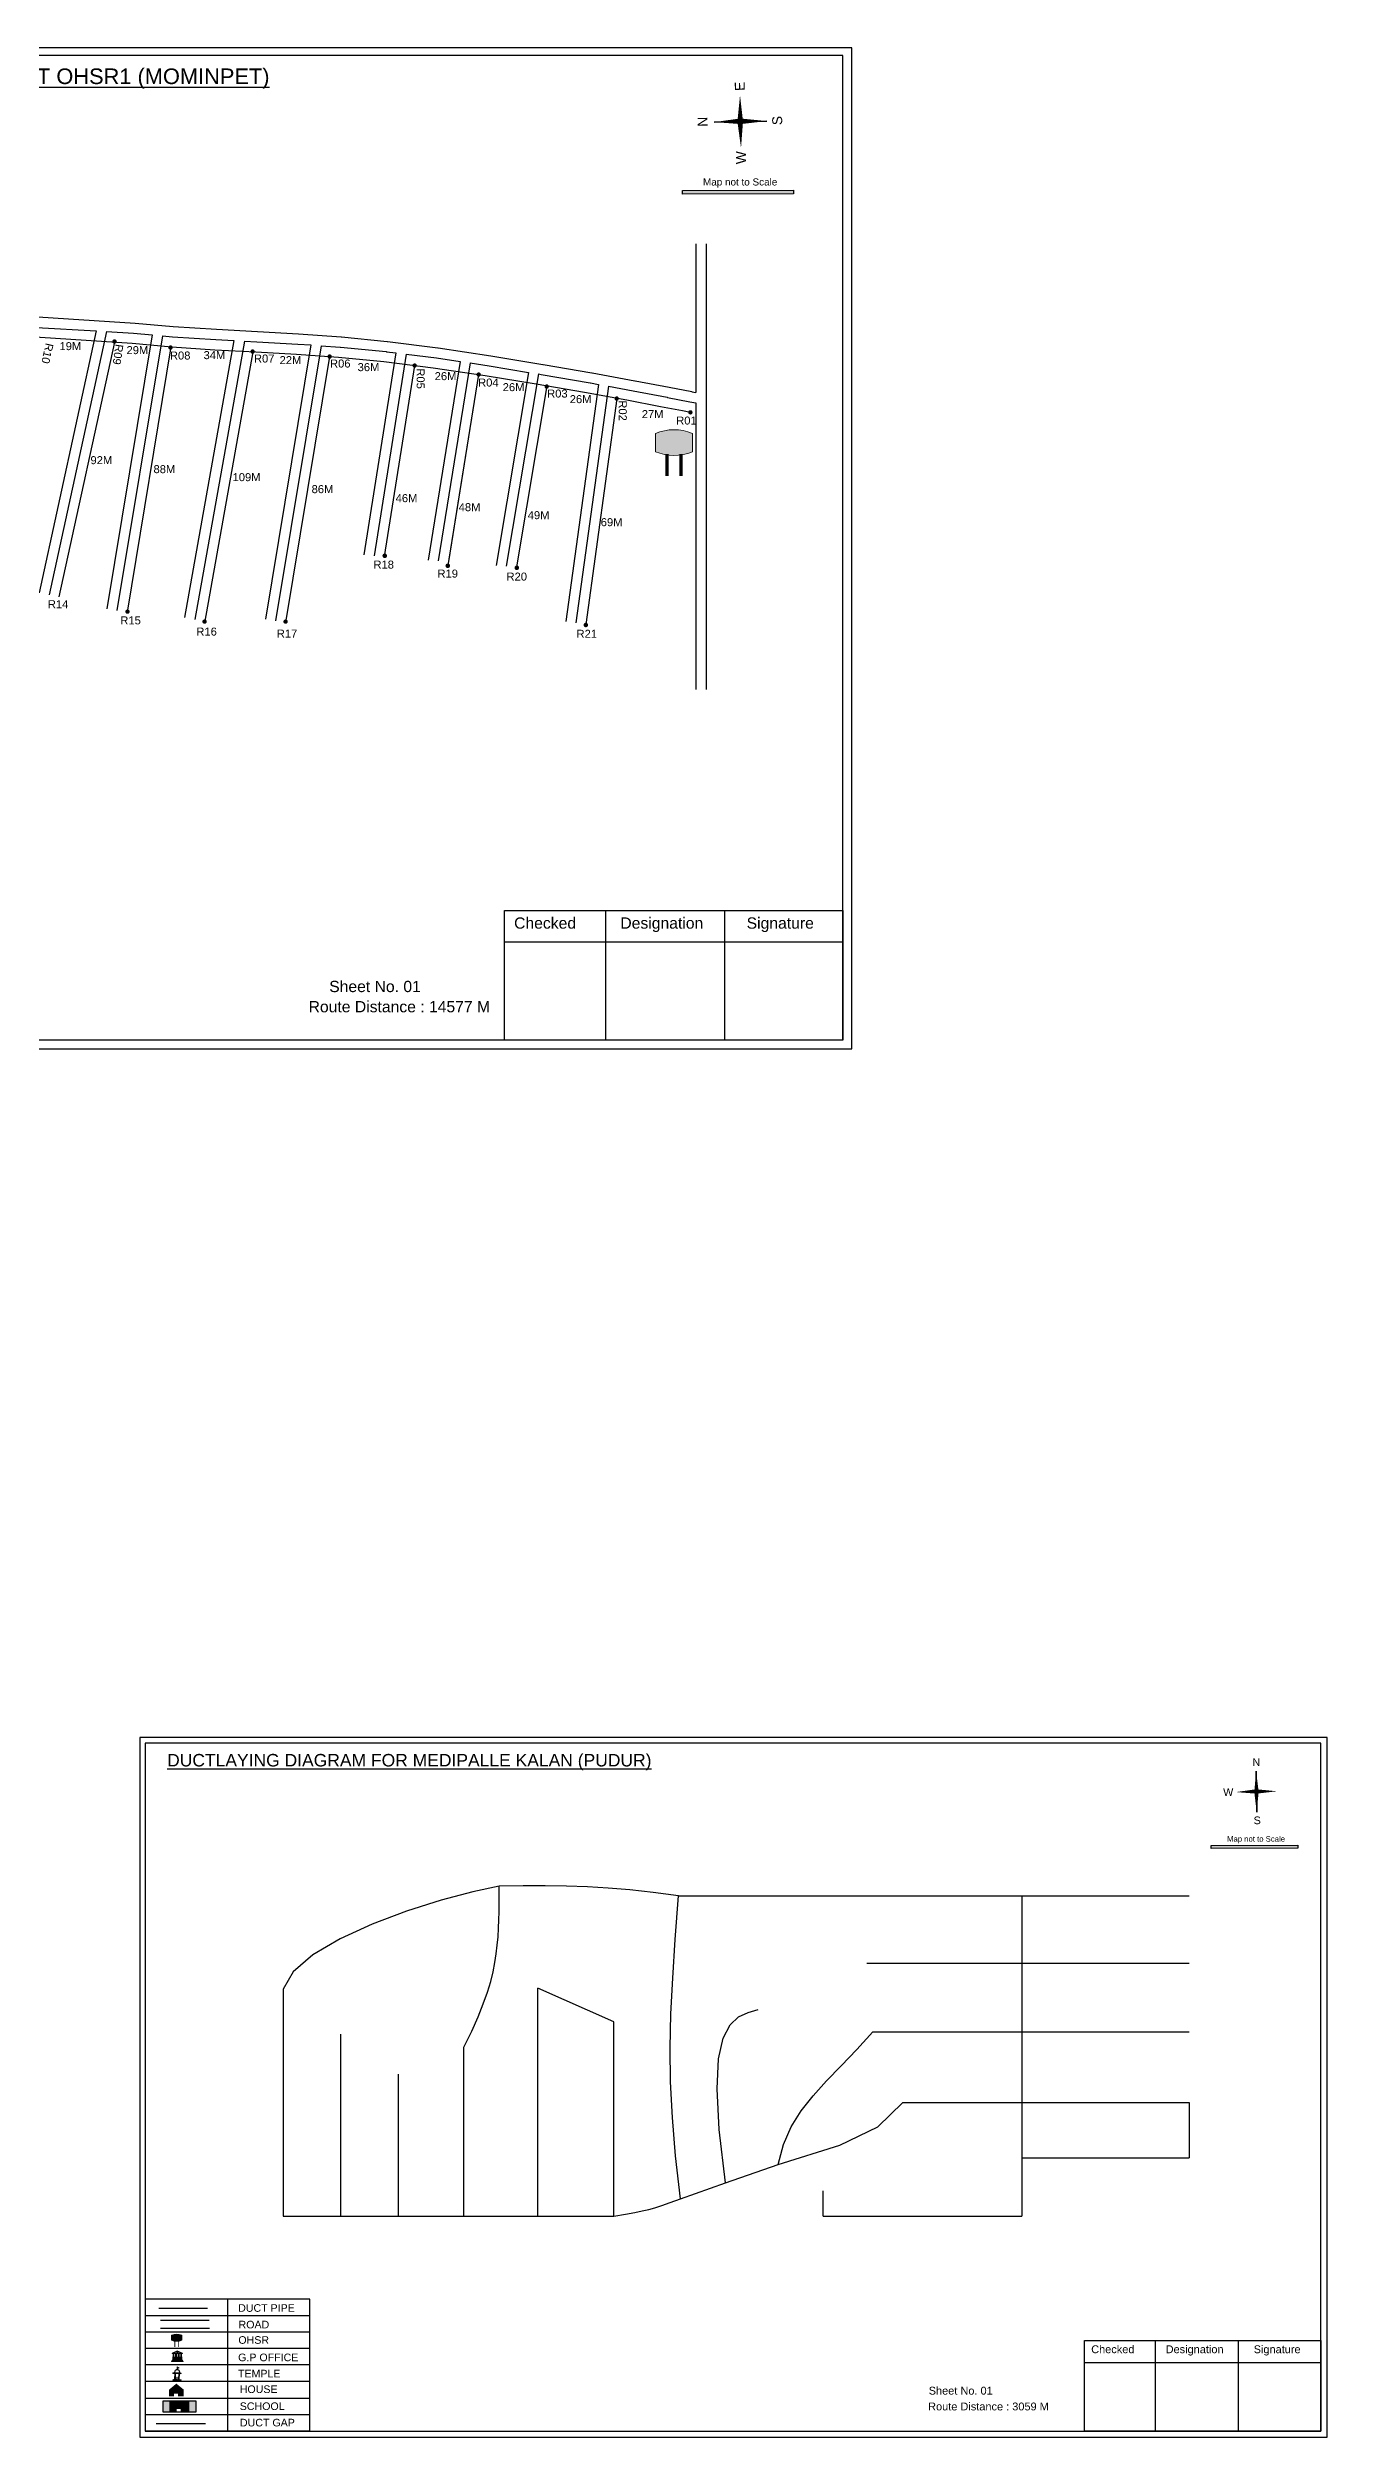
# Model space of a CAD drawing. Header units: inches. Extents: x 1446 to 12099, y 451 to 5049.
# Drawn here: x 9795 to 10435, y 504 to 1699 of the extents above; entities that cross this region are included whole.
import ezdxf

# ---------------------------------------------------------------- set-up
doc = ezdxf.new("R2010")
doc.units = ezdxf.units.IN
doc.header["$MEASUREMENT"] = 0
doc.layers.add('LANDMARK', color=7, linetype='Continuous')
doc.layers.add('OHT', color=7, linetype='Continuous')
doc.styles.get("Standard").update_dxf_attribs({"font": 'arial.ttf'})

# ---------------------------------------------------------------- blocks, each defined once
blk = doc.blocks.new('OHT')
at = {"linetype": 'Continuous', "lineweight": 0, "true_color": 0x0ffffc}
blk.add_hatch(color=4, dxfattribs=at).paths.add_polyline_path([(0.012, 1), (0, 1, 0.101323), (-0.4, 0.916), (-0.4, 0.525, 0.194075), (0.399, 0.521), (0.399, 0.921, 0.097877)])
at = {"color": 4, "linetype": 'Continuous', "lineweight": 0, "true_color": 0x0ffffc, "flags": 128}
for points in [[(-0.4, 0.525), (-0.4, 0.916)], [(0.399, 0.521), (0.399, 0.921)]]:
    blk.add_lwpolyline(points, dxfattribs=at)
at = {"color": 4, "linetype": 'Continuous', "lineweight": 0, "true_color": 0x0ffffc, "const_width": 0.075, "flags": 128}
for points in [[(-0.15, 0), (-0.15, 0.475)], [(0.15, 0), (0.15, 0.473)]]:
    blk.add_lwpolyline(points, dxfattribs=at)
at = {"color": 4, "linetype": 'Continuous', "lineweight": 0, "true_color": 0x0ffffc}
for centre, radius, start, end in [((0.006, -0.019), 1.019, 67.3109, 113.4711), ((0.004, 1.513), 1.068, 247.7682, 291.7007)]:
    blk.add_arc(centre, radius, start, end, dxfattribs=at)
blk = doc.blocks.new('Government_Office')
at = {"linetype": 'Continuous', "lineweight": 0, "true_color": 0xff0000}
for points in [[(-0.5, 0.05), (0.5, 0.05), (0.5, 0), (-0.5, 0)], [(-0.45, 0.08), (-0.45, 0.12), (0.45, 0.12), (0.45, 0.08)], [(-0.4, 0.14), (-0.4, 0.18), (0.4, 0.18), (0.4, 0.14)]]:
    blk.add_hatch(color=1, dxfattribs=at).paths.add_polyline_path(points)
h = blk.add_hatch(color=1, dxfattribs=at)
h.paths.add_polyline_path([(0.44, 0.72), (0.45, 0.75), (0, 0.93), (-0.45, 0.75), (-0.44, 0.72)])
h.paths.add_polyline_path([(0.36, 0.75), (-0.36, 0.75), (0, 0.9)], flags=16)
h.paths.add_polyline_path([(0, 0.78, -1), (0, 0.87, -1)], flags=0)
h = blk.add_hatch(color=1, dxfattribs=at)
edge = h.paths.add_edge_path()
edge.add_line((-0.27, 0.2), (-0.3, 0.68))
edge.add_line((-0.3, 0.68), (-0.29, 0.68))
edge.add_arc((-0.28, 0.69), 0.0176, 225.304, 441.5659)
edge.add_line((-0.28, 0.7), (-0.39, 0.7))
edge.add_arc((-0.39, 0.69), 0.0176, 98.4341, 314.696)
edge.add_line((-0.38, 0.68), (-0.37, 0.68))
edge.add_line((-0.37, 0.68), (-0.4, 0.2))
edge.add_line((-0.4, 0.2), (-0.27, 0.2))
h = blk.add_hatch(color=1, dxfattribs=at)
edge = h.paths.add_edge_path()
edge.add_line((-0.05, 0.2), (-0.07, 0.68))
edge.add_line((-0.07, 0.68), (-0.07, 0.68))
edge.add_arc((-0.05, 0.69), 0.0176, 225.304, 441.5659)
edge.add_line((-0.05, 0.7), (-0.17, 0.7))
edge.add_arc((-0.17, 0.69), 0.0176, 98.4341, 314.696)
edge.add_line((-0.16, 0.68), (-0.15, 0.68))
edge.add_line((-0.15, 0.68), (-0.18, 0.2))
edge.add_line((-0.18, 0.2), (-0.05, 0.2))
h = blk.add_hatch(color=1, dxfattribs=at)
edge = h.paths.add_edge_path()
edge.add_arc((0, 0.83), 0.0467, 90, 270)
edge.add_arc((0, 0.83), 0.0467, 270, 450)
h = blk.add_hatch(color=1, dxfattribs=at)
edge = h.paths.add_edge_path()
edge.add_line((0.18, 0.2), (0.15, 0.68))
edge.add_line((0.15, 0.68), (0.16, 0.68))
edge.add_arc((0.17, 0.69), 0.0176, 225.304, 441.5659)
edge.add_line((0.17, 0.7), (0.05, 0.7))
edge.add_arc((0.05, 0.69), 0.0176, 98.4341, 314.696)
edge.add_line((0.07, 0.68), (0.07, 0.68))
edge.add_line((0.07, 0.68), (0.05, 0.2))
edge.add_line((0.05, 0.2), (0.18, 0.2))
h = blk.add_hatch(color=1, dxfattribs=at)
edge = h.paths.add_edge_path()
edge.add_line((0.4, 0.2), (0.37, 0.68))
edge.add_line((0.37, 0.68), (0.38, 0.68))
edge.add_arc((0.39, 0.69), 0.0176, 225.304, 441.5659)
edge.add_line((0.4, 0.7), (0.28, 0.7))
edge.add_arc((0.28, 0.69), 0.0176, 98.4341, 314.696)
edge.add_line((0.29, 0.68), (0.3, 0.68))
edge.add_line((0.3, 0.68), (0.27, 0.2))
edge.add_line((0.27, 0.2), (0.4, 0.2))
at = {"color": 1, "linetype": 'Continuous', "lineweight": 0, "true_color": 0xff0000, "flags": 128}
for points in [[(-0.5, 0.05), (0.5, 0.05), (0.5, 0), (-0.5, 0)], [(-0.45, 0.75), (-0.44, 0.72), (0.44, 0.72), (0.45, 0.75), (0, 0.93)], [(-0.45, 0.08), (-0.45, 0.12), (0.45, 0.12), (0.45, 0.08)], [(-0.4, 0.14), (-0.4, 0.18), (0.4, 0.18), (0.4, 0.14)], [(-0.36, 0.75), (0.36, 0.75), (0, 0.9)]]:
    blk.add_lwpolyline(points, close=True, dxfattribs=at)
for points in [[(-0.27, 0.2), (-0.3, 0.68), (-0.29, 0.68, 1.379694), (-0.28, 0.7), (-0.39, 0.7, 1.379694), (-0.38, 0.68), (-0.37, 0.68), (-0.4, 0.2)], [(-0.05, 0.2), (-0.07, 0.68), (-0.07, 0.68, 1.379694), (-0.05, 0.7), (-0.17, 0.7, 1.379694), (-0.16, 0.68), (-0.15, 0.68), (-0.18, 0.2)], [(0, 0.87, 1), (0, 0.78, 1)], [(0.18, 0.2), (0.15, 0.68), (0.16, 0.68, 1.379694), (0.17, 0.7), (0.05, 0.7, 1.379694), (0.07, 0.68), (0.07, 0.68), (0.05, 0.2)], [(0.4, 0.2), (0.37, 0.68), (0.38, 0.68, 1.379694), (0.4, 0.7), (0.28, 0.7, 1.379694), (0.29, 0.68), (0.3, 0.68), (0.27, 0.2)]]:
    blk.add_lwpolyline(points, format="xyb", close=True, dxfattribs=at)
blk = doc.blocks.new('Temple')
at = {"linetype": 'Continuous', "lineweight": 0, "true_color": 0xff0000}
h = blk.add_hatch(color=1, dxfattribs=at)
edge = h.paths.add_edge_path()
edge.add_line((0.17, 0.49), (0.22, 0.49))
edge.add_line((0.22, 0.49), (0.22, 0.5))
edge.add_line((0.22, 0.5), (0.31, 0.5))
edge.add_line((0.31, 0.5), (0.31, 0.53))
edge.add_line((0.31, 0.53), (0.26, 0.53))
edge.add_line((0.26, 0.53), (0.26, 0.54))
edge.add_line((0.26, 0.54), (0.2, 0.54))
edge.add_spline(control_points=[(0.2, 0.54), (0.2, 0.59), (0.19, 0.64), (0.14, 0.74), (0.09, 0.79), (0.03, 0.8), (0.02, 0.81), (0.01, 0.81)], knot_values=[4.712389, 4.712389, 4.712389, 4.712389, 5.278166, 5.278166, 6.117402, 6.117402, 6.223801, 6.223801, 6.223801, 6.223801], degree=3, periodic=0)
edge.add_line((0.01, 0.81), (0.01, 0.79))
edge.add_line((0.01, 0.79), (-0.01, 0.79))
edge.add_line((-0.01, 0.79), (-0.01, 0.81))
edge.add_spline(control_points=[(-0.01, 0.81), (-0.05, 0.8), (-0.1, 0.78), (-0.17, 0.7), (-0.2, 0.63), (-0.2, 0.55), (-0.2, 0.55), (-0.2, 0.54)], knot_values=[6.343965, 6.343965, 6.343965, 6.343965, 6.956638, 6.956638, 7.795874, 7.795874, 7.853982, 7.853982, 7.853982, 7.853982], degree=3, periodic=0)
edge.add_line((-0.2, 0.54), (-0.26, 0.54))
edge.add_line((-0.26, 0.54), (-0.26, 0.53))
edge.add_line((-0.26, 0.53), (-0.31, 0.53))
edge.add_line((-0.31, 0.53), (-0.31, 0.5))
edge.add_line((-0.31, 0.5), (-0.22, 0.5))
edge.add_line((-0.22, 0.5), (-0.22, 0.49))
edge.add_line((-0.22, 0.49), (-0.17, 0.49))
edge.add_line((-0.17, 0.49), (-0.17, 0.07))
edge.add_arc((-0.2, 0.07), 0.03, -90, 0, ccw=False)
edge.add_line((-0.2, 0.04), (-0.26, 0.04))
edge.add_line((-0.26, 0.04), (-0.26, 0.03))
edge.add_line((-0.26, 0.03), (-0.31, 0.03))
edge.add_line((-0.31, 0.03), (-0.31, 0))
edge.add_line((-0.31, 0), (0.31, 0))
edge.add_line((0.31, 0), (0.31, 0.03))
edge.add_line((0.31, 0.03), (0.26, 0.03))
edge.add_line((0.26, 0.03), (0.26, 0.04))
edge.add_line((0.26, 0.04), (0.2, 0.04))
edge.add_arc((0.2, 0.07), 0.03, 180, 270, ccw=False)
edge.add_line((0.17, 0.07), (0.17, 0.49))
h.paths.add_polyline_path([(0.12, 0.07, -0.414214), (0.1, 0.04), (0.05, 0.04), (0.05, 0.03), (-0.05, 0.03), (-0.05, 0.04), (-0.1, 0.04, -0.414214), (-0.12, 0.07), (-0.12, 0.5), (0.12, 0.5)], flags=16)
edge = h.paths.add_edge_path(flags=16)
edge.add_ellipse((0, 0.54), major_axis=(0, 0.242), ratio=0.722808, start_angle=270, end_angle=450, ccw=False)
edge.add_line((0.17, 0.54), (-0.17, 0.54))
h.paths.add_polyline_path([(0.01, 0.23), (0.01, 0.07), (-0.01, 0.07), (-0.01, 0.23)], flags=0)
at = {"linetype": 'Continuous', "lineweight": 0, "true_color": 0xe66000}
blk.add_hatch(color=32, dxfattribs=at).paths.add_polyline_path([(-0.01, 1), (0.15, 0.93), (0, 0.85)])
at = {"linetype": 'Continuous', "lineweight": 0, "true_color": 0xff0000}
h = blk.add_hatch(color=1, dxfattribs=at)
edge = h.paths.add_edge_path()
edge.add_line((0.01, 0.86), (0, 0.85))
edge.add_line((0, 0.85), (0, 0.93))
edge.add_line((0, 0.93), (-0.01, 0.93))
edge.add_line((-0.01, 0.93), (-0.01, 0.81))
edge.add_spline(control_points=[(-0.01, 0.81), (0, 0.81), (0, 0.81), (0.01, 0.81)], knot_values=[6.223801, 6.223801, 6.223801, 6.223801, 6.343965, 6.343965, 6.343965, 6.343965], degree=3, periodic=0)
edge.add_line((0.01, 0.81), (0.01, 0.86))
h = blk.add_hatch(color=1, dxfattribs=at)
edge = h.paths.add_edge_path()
edge.add_line((0.01, 0.79), (0.01, 0.81))
edge.add_spline(control_points=[(0.01, 0.81), (0, 0.81), (0, 0.81), (-0.01, 0.81)], knot_values=[6.223801, 6.223801, 6.223801, 6.223801, 6.343965, 6.343965, 6.343965, 6.343965], degree=3, periodic=0)
edge.add_line((-0.01, 0.81), (-0.01, 0.79))
edge.add_line((-0.01, 0.79), (0.01, 0.79))
at = {"color": 1, "linetype": 'Continuous', "lineweight": 0, "true_color": 0xff0000, "flags": 128}
blk.add_lwpolyline([(0.2, 0.54), (0.26, 0.54), (0.26, 0.53), (0.31, 0.53), (0.31, 0.5), (0.22, 0.5), (0.22, 0.49), (0.17, 0.49), (0.17, 0.07, 0.414214), (0.2, 0.04), (0.26, 0.04), (0.26, 0.03), (0.31, 0.03), (0.31, 0), (-0.31, 0), (-0.31, 0.03), (-0.26, 0.03), (-0.26, 0.04), (-0.2, 0.04, 0.414214), (-0.17, 0.07), (-0.17, 0.49), (-0.22, 0.49), (-0.22, 0.5), (-0.31, 0.5), (-0.31, 0.53), (-0.26, 0.53), (-0.26, 0.54), (-0.2, 0.54)], format="xyb", dxfattribs=at)
blk.add_lwpolyline([(-0.17, 0.54), (0.17, 0.54)], dxfattribs=at)
blk.add_lwpolyline([(0.12, 0.5), (0.12, 0.07, -0.414214), (0.1, 0.04), (0.05, 0.04), (0.05, 0.03), (-0.05, 0.03), (-0.05, 0.04), (-0.1, 0.04, -0.414214), (-0.12, 0.07), (-0.12, 0.5)], format="xyb", close=True, dxfattribs=at)
at = {"color": 32, "linetype": 'Continuous', "lineweight": 0, "true_color": 0xe66000, "flags": 128}
blk.add_lwpolyline([(-0.01, 1), (0.15, 0.93), (0, 0.85), (-0.01, 1)], dxfattribs=at)
at = {"color": 1, "linetype": 'Continuous', "lineweight": 0, "true_color": 0xff0000, "flags": 128}
for points in [[(0.01, 0.93), (-0.01, 0.93), (-0.01, 0.79), (0.01, 0.79)], [(0.01, 0.23), (-0.01, 0.23), (-0.01, 0.07), (0.01, 0.07)]]:
    blk.add_lwpolyline(points, close=True, dxfattribs=at)
at = {"color": 1, "linetype": 'Continuous', "lineweight": 0, "true_color": 0xff0000}
blk.add_ellipse((0, 0.54), major_axis=(0, 0.242), ratio=0.722808, start_param=4.712389, end_param=7.853982, dxfattribs=at)
blk.add_open_spline([(0.2, 0.54), (0.2, 0.59), (0.19, 0.64), (0.14, 0.74), (0.09, 0.79), (-0.02, 0.82), (-0.08, 0.79), (-0.17, 0.7), (-0.2, 0.63), (-0.2, 0.55), (-0.2, 0.55), (-0.2, 0.54)], degree=3, knots=[4.712389, 4.712389, 4.712389, 4.712389, 5.278166, 5.278166, 6.117402, 6.117402, 6.956638, 6.956638, 7.795874, 7.795874, 7.853982, 7.853982, 7.853982, 7.853982], dxfattribs=at)

msp = doc.modelspace()

# ---------------------------------------------------------------- hatches: boundary and pattern name
at = {"true_color": 0x0093dd}
h = msp.add_hatch(color=142, dxfattribs=at)
h.dxf.hatch_style = 1
h.paths.add_polyline_path([(10112.5, 1627.6), (10112.5, 1625.7), (10168, 1625.9), (10168, 1627.7)])
at = {"ltscale": 0.5}
h = msp.add_hatch(color=5, dxfattribs=at)
h.dxf.hatch_style = 1
h.paths.add_polyline_path([(9829.7, 1552.1, 1), (9827.5, 1552.1, 1)])
h = msp.add_hatch(color=5, dxfattribs=at)
h.dxf.hatch_style = 1
h.paths.add_polyline_path([(9857.7, 1549.1, 1), (9855.5, 1549.1, 1)])
h = msp.add_hatch(color=5, dxfattribs=at)
h.dxf.hatch_style = 1
h.paths.add_polyline_path([(9898.7, 1547.1, 1), (9896.5, 1547.1, 1)])
h = msp.add_hatch(color=5, dxfattribs=at)
h.dxf.hatch_style = 1
h.paths.add_polyline_path([(9937.2, 1544.6, 1), (9935, 1544.6, 1)])
h = msp.add_hatch(color=5, dxfattribs=at)
h.dxf.hatch_style = 1
h.paths.add_polyline_path([(9979.7, 1540.1, 1), (9977.5, 1540.1, 1)])
h = msp.add_hatch(color=5, dxfattribs=at)
h.dxf.hatch_style = 1
h.paths.add_polyline_path([(10011.7, 1535.6, 1), (10009.5, 1535.6, 1)])
h = msp.add_hatch(color=5, dxfattribs=at)
h.dxf.hatch_style = 1
h.paths.add_polyline_path([(10045.7, 1529.6, 1), (10043.5, 1529.6, 1)])
h = msp.add_hatch(color=5, dxfattribs=at)
h.dxf.hatch_style = 1
h.paths.add_polyline_path([(10080.7, 1523.6, 1), (10078.5, 1523.6, 1)])
h = msp.add_hatch(color=5, dxfattribs=at)
h.dxf.hatch_style = 1
h.paths.add_polyline_path([(10117.5, 1516.7, 1), (10115.3, 1516.7, 1)])
h = msp.add_hatch(color=5, dxfattribs=at)
h.dxf.hatch_style = 1
h.paths.add_polyline_path([(9964.8, 1445, 1), (9962.5, 1445, 1)])
h = msp.add_hatch(color=5, dxfattribs=at)
h.dxf.hatch_style = 1
h.paths.add_polyline_path([(9996.3, 1440, 1), (9994, 1440, 1)])
h = msp.add_hatch(color=5, dxfattribs=at)
h.dxf.hatch_style = 1
h.paths.add_polyline_path([(10030.8, 1439, 1), (10028.5, 1439, 1)])
h = msp.add_hatch(color=5, dxfattribs=at)
h.dxf.hatch_style = 1
h.paths.add_polyline_path([(9836.2, 1417.1, 1), (9834, 1417.1, 1)])
h = msp.add_hatch(color=5, dxfattribs=at)
h.dxf.hatch_style = 1
h.paths.add_polyline_path([(9874.7, 1412.1, 1), (9872.5, 1412.1, 1)])
h = msp.add_hatch(color=5, dxfattribs=at)
h.dxf.hatch_style = 1
h.paths.add_polyline_path([(9915.2, 1412.1, 1), (9913, 1412.1, 1)])
h = msp.add_hatch(color=5, dxfattribs=at)
h.dxf.hatch_style = 1
h.paths.add_polyline_path([(10065.3, 1410.4, 1), (10063, 1410.4, 1)])
at = {"true_color": 0x0093dd}
h = msp.add_hatch(color=142, dxfattribs=at)
h.dxf.hatch_style = 1
h.paths.add_polyline_path([(10376.7, 800.3), (10376.7, 798.8), (10420, 798.9), (10420, 800.4)])
h = msp.add_hatch(color=140)
h.dxf.hatch_style = 1
h.paths.add_polyline_path([(9856, 522.7), (9852.9, 522.7), (9852.9, 517), (9856, 517)])
h.paths.add_polyline_path([(9869.2, 522.7), (9865.6, 522.7), (9865.6, 517), (9869.2, 517)])
h = msp.add_hatch(color=167)
h.dxf.hatch_style = 1
h.paths.add_polyline_path([(9865.6, 522.7), (9856, 522.7), (9856, 517), (9859.6, 517), (9859.6, 518.9), (9861.6, 518.9), (9861.6, 517), (9865.6, 517)])
h.paths.add_polyline_path([(9857.4, 521.5), (9856.7, 521.5), (9856.7, 522.1), (9857.4, 522.1)], flags=16)
h.paths.add_polyline_path([(9864, 521.5), (9864, 522.1), (9864.7, 522.1), (9864.7, 521.5)], flags=16)
at = {"layer": 'OHT'}
h = msp.add_hatch(color=5, dxfattribs=at)
h.dxf.hatch_style = 1
h.paths.add_polyline_path([(9859.5, 531.3), (9855.9, 528.3), (9863.2, 528.3)])
h.paths.add_polyline_path([(9863.2, 528.3), (9855.9, 528.3), (9855.9, 525), (9858.4, 525), (9858.4, 526.3), (9860.4, 526.3), (9860.4, 525), (9863.2, 525)])

# ---------------------------------------------------------------- linework, layer by layer
for p, q in [((10154.6, 1662.3), (10128.3, 1661.8)), ((10128.3, 1661.8), (10154.6, 1662.3)), ((10154.6, 1662.3), (10128.3, 1661.8)), ((10141.5, 1662.1), (10154.6, 1662.3)), ((10119.2, 1601), (10119.2, 1526.6)), ((10124.3, 1601), (10124.3, 1378.1)), ((9819.5, 1557.4), (9791, 1426.5)), ((9824.6, 1557.1), (9795.9, 1425.4)), ((9847.5, 1555.4), (9824.8, 1418.5)), ((9852.6, 1555), (9829.8, 1417.7)), ((9888.3, 1552.6), (9863.6, 1414.1)), ((9893.5, 1552.3), (9868.7, 1413.2)), ((9926.8, 1550.4), (9904, 1413.3)), ((9931.9, 1550), (9909, 1412.5)), ((9969.2, 1546.4), (9953.2, 1445.4)), ((9974.3, 1545.8), (9958.3, 1445)), ((10001.3, 1542.1), (9985.3, 1442.8)), ((10006.3, 1541.4), (9990.4, 1442.4)), ((10035.5, 1536.7), (10019.3, 1440.2)), ((10040.5, 1535.9), (10024.4, 1439.8)), ((10070.4, 1530.7), (10054.1, 1412.2)), ((10075.4, 1529.8), (10059.1, 1411.4)), ((10119.2, 1521.4), (10119.2, 1378.1)), ((10399.4, 816.9), (10399.1, 837.4)), ((10399.1, 837.4), (10399.4, 816.9)), ((10399.4, 816.9), (10399.1, 837.4)), ((10399.3, 827.2), (10399.4, 816.9)), ((9844, 573.5), (9844, 508.3)), ((9885.1, 573.5), (9885.1, 507.6)), ((9926.2, 565.2), (9844, 565.2)), ((9851.6, 563), (9875.9, 563)), ((9926.2, 557), (9844, 557)), ((9851.6, 559), (9876, 559)), ((9926.2, 548.8), (9844, 548.8)), ((9926.2, 540.6), (9844, 540.6)), ((9926.2, 532.3), (9844, 532.3)), ((9844, 524.1), (9926.2, 524.1)), ((9844, 515.9), (9926.2, 515.9)), ((9865.6, 522.7), (9865.6, 517)), ((9844, 508.3), (9844, 507.6)), ((9926.2, 507.6), (9844, 507.6))]:
    msp.add_line(p, q)
at = {"color": 1}
for p, q in [((10128.3, 1661.8), (10141.4, 1662.1)), ((10399.1, 837.4), (10399.3, 827.2)), ((9849.5, 511.3), (9870.2, 511.3)), ((9870.2, 511.3), (9874.1, 511.3))]:
    msp.add_line(p, q, dxfattribs=at)
at = {"color": 5}
for p, q in [((9828.6, 1551.8), (9800.8, 1424.4)), ((9856.8, 1549.4), (9834.9, 1416.8)), ((9897.7, 1547), (9873.7, 1412.3)), ((9936.1, 1544.6), (9914, 1411.6)), ((9978.6, 1540.1), (9963.4, 1444.6)), ((10010.5, 1535.6), (9995, 1439.2)), ((10010.5, 1535.6), (9995.5, 1442.1)), ((10044.7, 1529.9), (10029.5, 1439.4)), ((10079.7, 1523.7), (10064.2, 1410.7)), ((10110.4, 775.1), (10282, 775.1)), ((10282, 775.1), (10282, 615)), ((10282, 775.1), (10365.7, 775.1)), ((10204.6, 741.4), (10365.7, 741.4)), ((10040.1, 615), (10040.1, 728.9)), ((10078.2, 712.2), (10040.1, 728.9)), ((9912.9, 728.4), (9912.9, 615)), ((9941.7, 615), (9941.7, 705.9)), ((10078.2, 615), (10078.2, 712.2)), ((10207.5, 707.1), (10365.7, 707.1)), ((10003.2, 615), (10003.2, 699.4)), ((9970.6, 615), (9970.6, 685.9)), ((10222.6, 671.8), (10365.7, 671.8)), ((10365.7, 671.8), (10365.7, 644.2)), ((10133.9, 631.6), (10160.2, 640.9)), ((10282, 644.2), (10365.7, 644.2)), ((10111.5, 623.6), (10133.9, 631.6)), ((10182.7, 615), (10182.7, 627.6)), ((9912.9, 615), (9941.7, 615)), ((9941.7, 615), (9970.6, 615)), ((9970.6, 615), (10003.2, 615)), ((10003.2, 615), (10040.1, 615)), ((10040.1, 615), (10078.2, 615)), ((10182.7, 615), (10282, 615))]:
    msp.add_line(p, q, dxfattribs=at)
at = {"color": 242, "true_color": 0xcd2027}
for p, q in [((10074, 1267.7), (10074, 1202.9)), ((10133.4, 1267.7), (10133.4, 1202.9)), ((10023.5, 1252), (10192.6, 1252))]:
    msp.add_line(p, q, dxfattribs=at)
at = {"color": 242, "lineweight": -2, "true_color": 0xcd2027}
for p, q in [((10348.7, 552.9), (10348.7, 507.6)), ((10390.1, 552.9), (10390.1, 507.6)), ((10313.4, 541.9), (10431.5, 541.9))]:
    msp.add_line(p, q, dxfattribs=at)
for points in [[(9533, 1698.9), (9533, 1198.5), (10197.1, 1198.5), (10197.1, 1698.9)], [(9536.9, 1695.1), (9536.9, 1203), (10192.6, 1203), (10192.6, 1695.1)], [(9869.2, 522.7), (9869.2, 517), (9852.9, 517), (9852.9, 522.7)], [(9857.4, 522.1), (9857.4, 521.5), (9856.7, 521.5), (9856.7, 522.1)], [(9864, 521.5), (9864, 522.1), (9864.7, 522.1), (9864.7, 521.5)]]:
    msp.add_lwpolyline(points, close=True)
at = {"color": 142, "true_color": 0x0093dd}
for points in [[(10168, 1625.9), (10112.5, 1625.7), (10112.5, 1627.6), (10168, 1627.7), (10168, 1625.9)], [(10420, 798.9), (10376.7, 798.8), (10376.7, 800.3), (10420, 800.4), (10420, 798.9)]]:
    msp.add_lwpolyline(points, dxfattribs=at)
for points in [[(9749.7, 1570), (9785.1, 1564.8), (9838.9, 1561.3)], [(9789.6, 1559.1), (9819.5, 1557.4)], [(9824.6, 1557.1), (9838.1, 1556.3)], [(9838.1, 1556.3), (9847.5, 1555.4)], [(9926.2, 507.6), (9926.2, 573.5), (9844, 573.5)], [(9859, 517), (9859, 519.1), (9862.3, 519.1), (9862.3, 517)]]:
    msp.add_lwpolyline(points)
at = {"color": 5}
for points in [[(9753.2, 1559.2), (9783.8, 1554.7), (9837.4, 1551.2), (9857.2, 1549.4), (9878.8, 1548), (9899.3, 1546.9), (9919.6, 1545.8), (9940.6, 1544.3), (9963.2, 1542.1), (9987.9, 1539), (10013.8, 1535.2), (10039.4, 1531), (10063.5, 1526.8), (10084.6, 1522.9), (10101.4, 1519.7), (10112.5, 1517.6), (10116.5, 1516.8)], [(10020.9, 780), (10007.6, 777.2), (9991.8, 773), (9974.6, 767.5), (9957.4, 761), (9941.3, 753.6), (9927.8, 745.6), (9917.9, 737.1), (9912.9, 728.4)], [(10003.2, 699.4), (10007.1, 707.5), (10010.3, 714.7), (10012.9, 721.2), (10015, 727), (10016.6, 732.3), (10017.8, 737.2), (10018.7, 741.8), (10019.3, 746.2), (10019.9, 750.5), (10020.3, 754.7), (10020.5, 758.9), (10020.7, 763.1), (10020.8, 767.2), (10020.9, 771.4), (10020.9, 775.7), (10020.9, 780)], [(10110.4, 775.1), (10097.8, 776.8), (10086.2, 778.1), (10075.3, 779), (10064.9, 779.6), (10054.5, 779.9), (10043.9, 780.1), (10032.8, 780.1), (10020.9, 780)], [(10111.5, 623.6), (10109, 645.1), (10107.4, 664.3), (10106.5, 682.1), (10106.3, 699), (10106.7, 716.1), (10107.6, 733.9), (10108.8, 753.3), (10110.4, 775.1)], [(10133.9, 631.6), (10130.8, 658.4), (10129.7, 678.7), (10130.5, 693.6), (10132.7, 703.9), (10136.2, 710.6), (10140.4, 714.6), (10145.3, 716.8), (10150.3, 718.3)], [(10160.2, 640.9), (10162.9, 650.8), (10166.8, 659.6), (10171.8, 667.6), (10177.8, 675.2), (10184.5, 682.6), (10191.8, 690.2), (10199.5, 698.3), (10207.5, 707.1)], [(10160.2, 640.9), (10191.1, 650.5), (10210, 659.7), (10222.6, 671.8)], [(10078.2, 615), (10084, 616), (10088.6, 616.8), (10092.3, 617.6), (10095.6, 618.3), (10098.7, 619.2), (10102.1, 620.3), (10106.3, 621.8), (10111.5, 623.6)]]:
    msp.add_lwpolyline(points, dxfattribs=at)
for points in [[(9838.9, 1561.3), (9858, 1559.6), (9879.5, 1558.2), (9900.1, 1557.1, -0.000413), (9900.1, 1557.1), (9920.5, 1555.9, -0.00387), (9920.6, 1555.9), (9941.8, 1554.4, -0.006502), (9942, 1554.4), (9964.9, 1552.1, -0.007222), (9965.1, 1552.1), (9990.2, 1548.9, -0.005256), (9990.4, 1548.9), (10016.6, 1545, -0.003686), (10016.7, 1545), (10042.7, 1540.7, -0.002726), (10042.8, 1540.7), (10067.2, 1536.5, -0.002096), (10067.3, 1536.4), (10088.7, 1532.5, -0.001658), (10088.8, 1532.5), (10105.8, 1529.3, -0.001333), (10105.8, 1529.3), (10117.1, 1527.1, -0.001016), (10117.1, 1527), (10119.2, 1526.6)], [(9852.6, 1555), (9857.6, 1554.5), (9879.2, 1553.1), (9888.3, 1552.6, -0.000413)], [(9893.5, 1552.3), (9899.8, 1552, -0.000413), (9899.8, 1552), (9920.2, 1550.8, -0.00387), (9920.3, 1550.8), (9926.8, 1550.4, -0.006502)], [(9931.9, 1550), (9941.4, 1549.3, -0.006502), (9941.5, 1549.3), (9964.4, 1547.1, -0.007222), (9964.5, 1547), (9969.2, 1546.4, -0.005256)], [(9974.3, 1545.8), (9989.5, 1543.9, -0.005256), (9989.6, 1543.9), (10001.3, 1542.1, -0.003686)], [(10006.3, 1541.4), (10015.8, 1540, -0.003686), (10015.9, 1540), (10035.5, 1536.7, -0.002726)], [(10040.5, 1535.9), (10041.9, 1535.7, -0.002726), (10041.9, 1535.7), (10066.3, 1531.4, -0.002096), (10066.4, 1531.4), (10070.4, 1530.7, -0.001658)], [(10075.4, 1529.8), (10087.8, 1527.5, -0.001658), (10087.8, 1527.5), (10104.8, 1524.3, -0.001333), (10104.9, 1524.2), (10116.1, 1522, -0.001016), (10116.1, 1522), (10119.2, 1521.4)]]:
    msp.add_lwpolyline(points, format="xyb")
at = {"color": 242, "true_color": 0xcd2027}
msp.add_lwpolyline([(10192.6, 1202.9), (10023.5, 1202.9), (10023.5, 1267.7), (10192.6, 1267.7)], close=True, dxfattribs=at)
at = {"lineweight": -2}
for points in [[(9841.2, 854.2), (9841.2, 504.5), (10434.6, 504.5), (10434.6, 854.2)], [(9844, 851.5), (9844, 507.6), (10431.5, 507.6), (10431.5, 851.5)]]:
    msp.add_lwpolyline(points, close=True, dxfattribs=at)
at = {"color": 242, "lineweight": -2, "true_color": 0xcd2027}
msp.add_lwpolyline([(10431.5, 507.6), (10313.4, 507.6), (10313.4, 552.9), (10431.5, 552.9)], close=True, dxfattribs=at)
for points in [[(10142.7, 1662.1), (10139.9, 1662), (10141.2, 1675.2)], [(10142.7, 1662.1), (10139.9, 1662), (10141.2, 1675.2)], [(10142.7, 1662.1), (10139.9, 1662), (10141.7, 1648.9)], [(10142.7, 1662.1), (10139.9, 1662), (10141.7, 1648.9)], [(10141.5, 1660.8), (10141.4, 1663.6), (10154.6, 1662.3)], [(10141.5, 1660.8), (10141.4, 1663.6), (10154.6, 1662.3)], [(10399.3, 826.2), (10399.2, 828.4), (10389, 827)], [(10399.3, 826.2), (10399.2, 828.4), (10389, 827)], [(10398.2, 827.1), (10400.4, 827.2), (10399.4, 816.9)], [(10398.2, 827.1), (10400.4, 827.2), (10399.4, 816.9)], [(10399.3, 826.2), (10399.2, 828.4), (10409.5, 827.4)], [(10399.3, 826.2), (10399.2, 828.4), (10409.5, 827.4)]]:
    msp.add_solid(points)
at = {"color": 1}
for points in [[(10141.5, 1660.8), (10141.4, 1663.6), (10128.3, 1661.8)], [(10141.5, 1660.8), (10141.4, 1663.6), (10128.3, 1661.8)], [(10398.2, 827.1), (10400.4, 827.2), (10399.1, 837.4)], [(10398.2, 827.1), (10400.4, 827.2), (10399.1, 837.4)]]:
    msp.add_solid(points, dxfattribs=at)
at = {"layer": 'OHT', "color": 5}
msp.add_line((9850.8, 569), (9875.1, 569), dxfattribs=at)

# ---------------------------------------------------------------- block references
at = {"layer": 'LANDMARK', "xscale": 5.704785957405569, "yscale": 5.704785957405569, "zscale": 5.704785957405569}
msp.add_blockref('Government_Office', (9860, 542.3), dxfattribs=at)
at = {"layer": 'LANDMARK', "xscale": 6.727816364256191, "yscale": 6.727816364256191, "zscale": 6.727816364256191, "rotation": 358.3713438591284}
msp.add_blockref('Temple', (9859.8, 533), dxfattribs=at)
at = {"layer": 'OHT'}
for p, xscale, yscale, zscale in [((10108.2, 1484.9), 23.11072127339519, 23.11072127339519, 23.11072127339519), ((9859.7, 549.6), 6.421350308807351, 6.421350308807351, 6.421350308807351)]:
    msp.add_blockref('OHT', p, dxfattribs=dict(at, xscale=xscale, yscale=yscale, zscale=zscale))

# ---------------------------------------------------------------- texts
at = {"color": 242, "true_color": 0xcd2027}
msp.add_text('%%UDUCTLAYING ROUTE DIAGRAM FOR MOMINPET OHSR1 (MOMINPET)', height=7.8, dxfattribs=at).set_placement((9543.5, 1680.8))
for s, height, rotation, p in [('E', 4.95, 91.0063, (10143.6, 1677.4)), ('N', 4.95, 91.0063, (10125, 1659.5)), ('S', 4.95, 91.0063, (10162.3, 1660.3)), ('W', 4.95, 91.0063, (10144.2, 1640.8)), ('R10', 4, 257.0054, (9794.3, 1551.6)), ('R09', 4, 261.8699, (9829.1, 1551)), ('R05', 4, 270, (9979.6, 1538.7)), ('R02', 4, 270, (10080.6, 1522.7)), ('N', 3.86, 1.0063, (10397.3, 840)), ('W', 3.86, 1.0063, (10382.7, 825)), ('S', 3.86, 1.0063, (10397.9, 810.9))]:
    msp.add_text(s, height=height, rotation=rotation).set_placement(p)
for s, height, p in [('Map not to Scale', 3.542, (10122.7, 1630.1)), ('19M', 4, (9801.1, 1547.8)), ('29M', 4, (9834.6, 1545.8)), ('R08', 4, (9856.3, 1543.1)), ('34M', 4, (9873.1, 1543.3)), ('R07', 4, (9898.3, 1541.6)), ('22M', 4, (9911.1, 1540.8)), ('R06', 4, (9936.3, 1539.1)), ('36M', 4, (9950.1, 1537.3)), ('26M', 4, (9988.6, 1532.8)), ('R04', 4, (10010.3, 1529.6)), ('26M', 4, (10022.6, 1527.3)), ('R03', 4, (10044.8, 1524.1)), ('26M', 4, (10056.1, 1521.3)), ('27M', 4, (10092.1, 1513.8)), ('R01', 4, (10109.3, 1510.6)), ('92M', 4, (9816.6, 1490.8)), ('88M', 4, (9848.1, 1486.3)), ('109M', 4, (9887.6, 1482.3)), ('86M', 4, (9927.1, 1476.3)), ('46M', 4, (9969.1, 1471.8)), ('48M', 4, (10000.6, 1467.3)), ('49M', 4, (10035.1, 1463.3)), ('69M', 4, (10071.6, 1459.8)), ('R18', 4, (9958, 1438.6)), ('R19', 4, (9990, 1434.1)), ('R20', 4, (10024.5, 1432.6)), ('R14', 4, (9795.3, 1418.8)), ('R15', 4, (9831.5, 1410.7)), ('R16', 4, (9869.5, 1405.1)), ('R17', 4, (9909.7, 1404.1)), ('R21', 4, (10059.5, 1404)), ('Checked', 5.62, (10028.3, 1258.6)), ('Designation', 5.616, (10081.4, 1258.6)), ('Signature', 5.62, (10144.5, 1258.6)), ('Sheet No. 01', 5.616, (9935.9, 1226.9)), ('Route Distance : 14577 M', 5.616, (9925.6, 1216.8)), ('Map not to Scale', 2.763, (10384.6, 802.2)), ('DUCT PIPE', 3.8, (9890.4, 567.2)), ('ROAD ', 3.8, (9890.6, 558.9)), ('OHSR', 3.8, (9890.5, 551.2)), ('TEMPLE', 3.8, (9890.3, 534.4)), ('G.P OFFICE', 3.8, (9890.4, 542.5)), ('HOUSE', 3.8, (9891.2, 526.6)), ('SCHOOL', 3.8, (9891.2, 518.1)), ('DUCT GAP', 3.8, (9891.3, 509.9))]:
    msp.add_text(s, height=height).set_placement(p)
at = {"color": 242, "lineweight": -2, "true_color": 0xcd2027}
msp.add_text('%%UDUCTLAYING DIAGRAM FOR MEDIPALLE KALAN (PUDUR)', height=6.25, dxfattribs=at).set_placement((9854.9, 839.8))
at = {"lineweight": -2}
for s, height, p in [('Checked', 3.92, (10316.7, 546.5)), ('Designation', 3.924, (10353.9, 546.5)), ('Signature', 3.92, (10397.9, 546.5)), ('Sheet No. 01', 3.924, (10235.5, 525.8)), ('Route Distance : 3059 M', 3.924, (10235.2, 517.9))]:
    msp.add_text(s, height=height, dxfattribs=at).set_placement(p)

doc.saveas('drawing.dxf')
